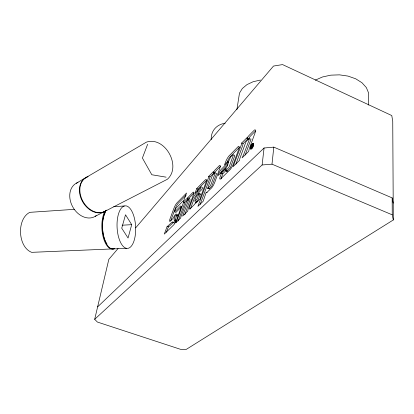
<?xml version="1.0" encoding="UTF-8"?>
<svg xmlns="http://www.w3.org/2000/svg" width="414" height="414" viewBox="0 0 414 414"><rect width="100%" height="100%" fill="white"/><g stroke="black" fill="none" stroke-linecap="round" stroke-linejoin="round"><path stroke-width="0.62" d="M368.486 105.068L368.61 93.021L366.354 87.592L361.95 82.717L355.683 78.784L347.998 76.088L339.475 74.851L330.755 75.157L322.496 76.973L315.297 80.135M175.717 212.185L175.774 212.532L181.705 206.622M247.603 139.063L243.08 143.627L242.578 145.863L235.913 164.104M118.052 248.54L108.83 259.366L94.687 319.308L97.388 322.051L180.473 349.302L186.243 349.406L393.3 219.958L392.249 214.83L271.998 164.172L273.804 147.13L264.07 148.005L97.616 306.883M247.054 138.68L247.541 137.086L241.678 143.032L241.176 145.267L233.082 166.676L239.556 160.332L239.659 159.39A4.047 1.366 -66.9 0 1 240.094 157.843L245.559 142.897A2.468 0.828 -66.4 0 1 246.118 141.64L249.383 138.172L249.43 139.078L243.737 154.427L242.081 157.858L248.679 151.395L249.285 148.755L255.019 132.977A3.39 1.144 -66 0 0 255.443 130.203A3.39 1.144 -66 0 0 254.118 130.338L248.99 135.523A4.937 1.656 -66.3 0 0 247.054 138.68L248.472 139.285A4.932 1.666 -66.3 0 1 250.413 136.128L255.552 130.959M213.893 172.98L209.986 176.928L209.474 179.236L200.128 204.469M94.687 319.308L262.114 164.974L264.07 148.005M220.548 166.314L216.258 170.64L214.592 173.187L213.262 172.648L213.433 171.562L208.672 176.395L208.154 178.703L197.913 206.358L203.155 201.292L206.229 192.21L207.124 192.562M236.906 109.586L239.478 93.119L242.33 88.508L246.987 84.611L253.161 81.718L260.432 80.068M214.592 173.187L214.762 172.1M211.187 139.663C210.902 130.684 216.574 124.557 225.206 123.191M234.412 155.141L234.66 155.183A1.289 0.424 -67 0 1 234.552 156.259L230.665 167.096A1.956 0.642 -67.3 0 1 230.396 167.732L227.027 171.324L227.001 170.744M225.542 170.48L226.267 168.338L221.516 173.047L220.181 176.685A2.567 0.828 -67.7 0 0 219.839 178.807A2.567 0.828 -67.7 0 0 220.724 178.848L229.817 169.942A8.575 2.81 -67.2 0 0 233.713 163.1L238.842 148.926A3.001 0.983 -66.7 0 0 239.199 146.861L238.899 146.318A3.001 0.983 -66.7 0 0 238.05 146.716L228.807 156.15A9.615 3.121 -67.2 0 0 226.023 160.906L224.45 165.051L229.361 160.125L230.153 158.029A1.392 0.45 -67.1 0 1 230.862 156.746L233.273 154.603A1.289 0.419 -67 0 1 233.165 155.68L229.278 166.521A1.956 0.637 -67.3 0 1 229.004 167.163L225.79 170.656L225.542 170.48L226.924 171.044M207.75 188.106L211.725 177.171A3.586 1.123 -67.8 0 1 212.941 174.843L214.804 172.933A0.999 0.316 -67.7 0 1 215.156 173.047A0.999 0.316 -67.7 0 1 214.85 174.118L211.052 184.256A2.862 0.9 -68 0 1 209.945 186.279L207.859 188.298L209.194 188.831L211.285 186.817A2.862 0.9 -68 0 0 212.392 184.794L216.186 174.661A0.999 0.316 -67.7 0 0 216.496 173.59A0.999 0.316 -67.7 0 0 216.139 173.476M131.704 224.667L128.055 238.014L121.726 228.197L125.525 214.773L131.704 224.667L122.135 225.206M187.444 199.01L187.884 197.602L183.366 202.182A2.644 0.766 -68.8 0 1 183.273 203.171L176.995 220.264A5.858 1.687 -69.2 0 1 175.909 222.67L180.778 217.904A1.656 0.486 -69 0 1 181.027 216.512L186.507 201.758A2.065 0.605 -68.7 0 1 186.823 201.24L188.996 199.041L182.595 216.124L187.749 211.073L188.049 209.349L193.297 195.144A2.893 0.859 -68.4 0 0 193.804 192.598A2.893 0.859 -68.4 0 0 192.908 192.453L188.929 196.49A3.038 0.895 -68.6 0 0 187.547 198.741L187.444 199.01L188.706 199.501L188.81 199.232A3.038 0.9 -68.6 0 1 190.192 196.986L194.182 192.96M188.706 199.501L189.141 198.094M196.381 201.276L195.739 203.248L200.304 198.772L200.324 198.016A2.122 0.657 -68.4 0 1 200.599 197.007L206.151 181.865A3.027 0.926 -68 0 0 205.442 179.748L196.717 188.598L194.958 193.426L201.349 186.673L200.593 188.919L196.148 193.405A8.352 2.531 -68.6 0 0 192.474 199.325L189.69 206.809A2.339 0.704 -68.7 0 0 189.917 208.992L194.564 204.387L196.381 201.276L197.685 201.794M197.121 191.522L198.001 189.105L206.752 180.271M225.915 170.615L222.887 173.606L221.552 177.239A2.562 0.833 -67.6 0 0 221.179 178.807M173.119 222.67L168.534 226.95A2.412 0.683 -69.3 0 1 168.389 226.8L167.173 226.339L164.286 234.096L173.538 225.03A7.737 2.215 -69.1 0 0 176.731 219.58L180.768 208.351A2.494 0.719 -68.9 0 0 180.463 206.141L174.496 212.015L175.841 208.366L182.952 201.075A2.267 0.652 -68.7 0 1 183.537 201.256L186.564 193.002L177.063 202.782A7.483 2.122 -68.9 0 0 174.056 207.952L170.206 218.375A2.608 0.735 -69.2 0 0 170.025 221.423L173.254 218.199A5.822 1.666 -69.2 0 1 175.308 214.566A3.954 1.133 -69.1 0 1 176.612 215.306L177.854 215.782A3.949 1.139 -69.1 0 0 177.109 214.545M166.392 232.166L168.389 226.8M199.072 193.493L197.276 198.332A1.728 0.528 -68.5 0 1 196.552 199.532L194.678 201.225L196.386 196.283A1.956 0.595 -68.5 0 1 196.572 196.013L199.072 193.493L200.376 194.011L198.58 198.844A1.728 0.528 -68.5 0 1 197.861 200.05L196.127 201.753L195.925 201.504M245.171 155.033L250.858 139.694L250.987 138.975L250.563 138.944M226.939 162.655L227.384 161.47A9.605 3.141 -67.2 0 1 230.179 156.72L239.442 147.306M147.632 144.263L142.395 158.034L151.809 174.749L166.117 177.166M184.742 214.876L190.186 199.584M213.262 172.648L214.928 170.097L219.203 165.76A2.986 0.942 -67.5 0 1 220.227 165.755A2.986 0.942 -67.5 0 1 219.834 168.203L214.959 181.793A7.861 2.479 -67.9 0 1 211.3 188.215L206.695 192.608A2.613 0.818 -68.2 0 1 206.338 192.5L206.229 192.21M135.647 227.881L273.504 66.054L282.56 64.594L391.779 115.553L392.746 121.395L393.3 219.958M186.072 195.268L178.284 203.253A7.478 2.132 -68.9 0 0 175.272 208.418L171.422 218.84A2.608 0.74 -69.2 0 0 170.847 220.781M178.17 220.957A5.853 1.697 -69.2 0 0 178.248 220.745L184.52 203.657A2.644 0.766 -68.8 0 0 184.613 202.669L188.235 199.01M227.84 164.663L222.846 169.642A6.174 1.998 -67.6 0 0 220.372 173.606M199.6 194.777L200.376 194.011M76.269 183.252L85.91 177.601M86.34 177.352L146.432 142.121C164.995 135.932 181.953 166.568 167.313 179.298L105.534 211.031M95.179 216.356L105.094 211.259M202.524 187.221L202.658 187.868L201.897 189.436L197.442 193.912A8.347 2.541 -68.6 0 0 193.757 199.833L190.973 207.31A2.334 0.704 -68.7 0 0 190.756 208.014M176.612 215.306L175.65 215.513A1.651 0.471 -69.1 0 0 174.729 216.993L174.046 219.818A2.624 0.75 -69.1 0 0 174.165 220.217L175.21 220.02L176.457 220.496A6.148 1.77 -69.1 0 1 174.915 222.691L174.128 223.027A3.886 1.118 -69.2 0 1 173.833 222.541M177.854 215.782L176.887 215.984A1.651 0.476 -69.1 0 0 175.966 217.464L175.282 220.289A2.624 0.756 -69.1 0 0 175.313 220.481M262.114 164.974L271.998 164.172M74.763 209.313L29.818 212.335C16.513 218.923 17.766 247.034 31.661 252.343L111.547 248.964M113.767 206.689L124.309 205.986M112.163 248.938L126.477 248.333A21.316 9.279 87 0 0 134.369 218.038A21.316 9.279 87 0 0 118.213 214.969A21.316 9.279 87 0 0 126.477 248.333M183.366 202.182L184.613 202.669M196.717 188.598L198.001 189.105M207.978 188.22L209.313 188.758M207.859 188.298L209.194 188.831M208.672 176.395L209.986 176.928M221.516 173.047L222.887 173.606M225.558 170.387L226.939 170.951M225.646 170.759L227.027 171.324M241.678 143.032L243.08 143.627M273.804 147.13L392.167 197.908L393.207 203.124M392.167 197.908L392.249 214.83M106.574 210.312A19.391 14.542 60.6 0 1 82.878 201.209A19.391 14.542 60.6 0 1 88.089 176.592M96.214 215.637A19.065 14.521 60.5 0 1 72.688 206.814A19.065 14.521 60.5 0 1 78.013 182.491M106.626 210.131A19.375 14.537 60.6 0 1 82.867 202.182A19.375 14.537 60.6 0 1 87.059 177.063M114.047 248.695A21.13 9.6 87.1 0 1 103.045 236.472A21.13 9.6 87.1 0 1 104.965 211.171M107.003 244.058A19.753 8.973 87.1 0 1 105.104 240.498M104.897 239.985A19.753 8.973 87.1 0 1 102.884 220.569M102.977 219.963A19.753 8.973 87.1 0 1 105.41 212.273M114.657 248.669A21.14 9.584 87.1 0 1 103.671 236.441A21.14 9.584 87.1 0 1 105.586 211.13M175.21 220.02A6.153 1.759 -69.1 0 1 173.673 222.22L172.886 222.556A3.886 1.113 -69.2 0 1 172.597 222.07A1.961 0.559 -69.3 0 0 172.457 221.826L167.313 226.489A2.417 0.678 -69.3 0 1 167.173 226.339M190.616 208.935A2.334 0.704 -68.7 0 1 190.631 208.661M252.374 145.397L251.888 146.137L252.374 145.397M253.689 144.062C253.534 146.023 252.752 148.409 250.9 149.351A3.291 1.133 -66.4 0 1 251.081 145.614A3.291 1.133 -66.4 0 1 253.601 143.596L253.689 144.062M251.795 146.872L251.645 148.057L251.044 148.647L251.417 145.702L252.825 144.476L252.457 147.482A2.712 0.931 -66.4 0 1 250.641 147.814A2.712 0.931 -66.4 0 1 252.731 143.839A2.712 0.931 -66.4 0 1 252.778 146.867L252.054 147.653L251.795 146.872M228.735 161.827L226.919 166.816L218.152 175.526A6.179 1.987 -67.6 0 1 221.485 169.083L228.735 161.827"/></g></svg>
